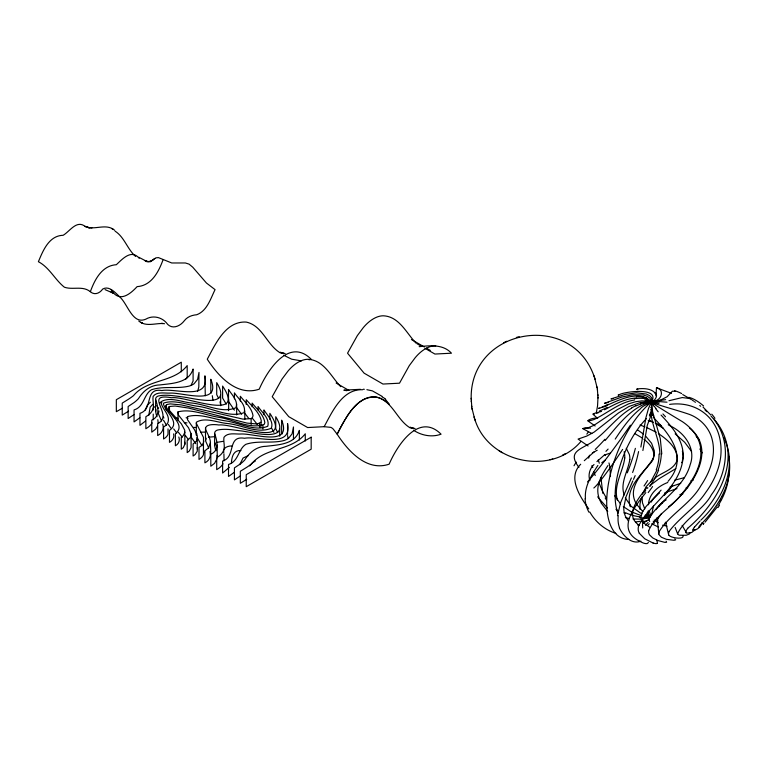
<?xml version="1.0" encoding="UTF-8"?>
<svg xmlns="http://www.w3.org/2000/svg" width="768" height="768" viewBox="0 0 768 768"><rect width="100%" height="100%" fill="white"/><g stroke="black" fill="none" stroke-linecap="round" stroke-linejoin="round"><path stroke-width="1.15" d="M191.107 433.786L190.483 437.453L187.19 440.602L187.19 452.602L189.216 451.104L191.088 447.677L191.107 433.786L188.544 427.776L178.445 415.046L178.003 411.878C191.213 408.394 205.315 415.133 218.448 417.264C233.165 419.184 249.888 429.859 264.307 424.262L264.835 422.544C263.578 414.662 256.896 409.046 252.134 403.104L252.134 406.704M471.197 399.197C469.2 328.387 571.738 309.994 594.365 377.078M597.994 397.19L597.552 405.85L596.352 412.589M661.795 453.936L660.298 438.672L652.627 411.84L651.398 400.618L649.901 398.083L647.05 396.192L643.277 395.002L633.043 394.685L621.869 397.037L604.445 403.334L608.534 402.307M690.384 532.55L689.28 534.048L686.131 535.277L679.2 535.229L677.731 534.134L675.139 527.424M234.403 410.15L228.518 401.472L228.518 389.472C231.725 394.752 238.723 401.088 235.824 407.798C222.029 413.616 206.496 404.41 192.288 403.094C182.342 402.365 169.949 396.269 160.915 401.779C161.626 408.989 170.429 414.355 168.019 422.256A16.157 9.331 0 0 1 163.574 426.97L163.574 438.97A16.157 9.331 0 0 0 168.019 434.256L168.048 428.928M659.875 453.974C659.683 439.354 651.667 426.067 650.899 411.658M648.509 504.778C648.672 493.843 658.32 486.048 667.786 482.477M152.842 410.429L153.533 407.606L156.317 405.85M156.998 416.678C154.608 411.274 155.962 405.254 155.635 399.552C155.366 397.642 157.037 396.269 158.736 395.894C166.618 394.301 174.71 395.99 182.573 396.883C195.101 398.486 233.126 409.373 216.71 382.656L216.71 394.646L218.688 398.525M155.635 411.552L155.99 409.661M216.038 450.768C213.648 445.363 215.011 439.344 214.685 433.642C214.406 431.731 216.086 430.358 217.786 429.984C225.667 428.39 233.75 430.08 241.622 430.973C254.15 432.576 292.166 443.462 275.75 416.736L275.75 428.736L277.738 432.605M214.685 445.642L215.654 443.021M728.986 472.627C728.602 484.109 724.579 495.245 718.531 504.931M642.067 497.424L642.49 502.906L644.784 508.896M655.968 395.635L656.477 387.734C664.781 389.578 661.642 400.08 654.47 401.002C632.342 405.216 618.758 424.522 605.098 440.544M702.077 522.634C700.992 526.886 696.998 530.352 692.784 530.218M196.829 433.45L196.272 435.197L196.339 422.227C205.373 416.717 217.776 422.822 227.712 423.542C241.92 424.867 257.462 434.064 271.248 428.256C274.147 421.546 267.149 415.21 263.942 409.92L263.942 414.72M624.778 457.987C622.838 472.195 613.056 485.606 617.472 500.429M629.808 459.437C628.128 471.264 619.91 482.621 624.173 494.928M617.453 515.731L620.65 502.502L631.392 477.946M214.685 433.642C217.066 440.621 219.629 450.432 210.806 454.234L210.806 466.234L214.618 463.296L217.046 458.563M651.754 514.186L653.491 505.891M197.482 437.386L196.522 440.918L193.094 444.01L193.094 456.01L195.158 454.531L197.27 451.19L197.232 435.514L194.544 429.754L187.507 419.693L187.421 416.659C199.613 413.011 212.813 419.04 225.034 420.806C238.915 422.467 254.208 431.885 267.773 426.259C270.029 418.608 261.821 412.282 258.038 406.512L258.038 410.112M205.286 395.75L204.902 375.83C209.722 401.203 175.402 387.965 161.885 390.547C144.067 387.475 153.677 409.2 139.958 413.328L139.958 425.328L145.507 421.056M648.038 511.114L647.827 515.213M210.442 442.877L208.579 447.83L204.902 450.826L204.902 462.826C213.187 458.87 210.125 448.368 210.336 441.168C209.789 437.722 208.013 434.669 206.563 431.549C202.051 423.696 214.378 424.224 218.928 425.011C232.867 422.928 294.067 449.693 269.846 413.328L269.846 419.328M153.216 419.837L153.235 414.115M224.064 460.742L223.91 453.715M226.253 404.17L222.614 398.064L222.614 386.064C246.835 422.419 185.635 395.654 171.696 397.738C142.291 392.678 174.864 415.478 157.67 423.562L157.67 435.552C161.827 433.536 164.352 428.678 162.749 424.195M648.653 530.678C655.68 514.762 673.286 506.419 683.107 492.259C693.082 480.048 702.528 464.87 700.656 448.406C699.446 437.03 691.488 427.68 682.243 421.574C670.061 414.259 657.773 406.838 646.176 398.918M640.877 447.034L645.955 417.533L648.432 408.662L652.022 400.646L651.619 397.709L649.536 395.558L646.301 394.022L636.624 392.832L625.181 394.426L610.973 398.909L613.2 398.63M642.883 450.538L647.28 425.366L651.984 412.637L650.794 409.469M208.742 448.118L205.622 440.986L206.246 438.23M260.832 427.066L261.245 420.48C259.152 411.965 251.722 406.09 246.23 399.696L246.23 404.496M203.856 440.976L203.453 442.714A16.157 9.331 0 0 1 198.998 447.418L198.998 459.418A16.157 9.331 0 0 0 203.453 454.704L203.472 437.386L196.272 423.197M658.848 532.128C669.696 514.253 690.566 504.134 701.03 485.482C709.814 472.387 716.131 455.952 712.301 440.054C709.709 428.266 700.608 418.627 689.434 414.403C674.65 409.325 659.29 405.811 644.909 399.802M184.906 432.154L183.283 435.686L181.286 437.194L181.286 449.194L183.283 447.686L184.906 444.154L184.733 430.195L181.392 423.878L169.382 410.4L168.298 407.942L169.469 406.483L175.171 406.032L188.678 408.096L246.95 423.091L257.357 424.022L260.832 422.275M148.762 415.43L150.144 407.213L152.765 404.285M231.418 463.152C231.706 457.238 233.261 449.962 240.912 450.557M642.576 494.208L646.09 486.73L652.493 480M657.571 519.226L661.594 513.418M641.299 498.25L639.936 504.106L640.032 509.491M197.626 391.325L198.806 387.043L198.998 372.422L197.626 379.325L194.141 383.683A14.438 8.333 0 0 1 189.091 386.102C176.765 389.117 163.603 385.718 151.459 389.76C143.645 394.445 144.23 406.963 134.054 409.92L134.054 421.92L139.882 417.754M682.349 461.107L683.213 456.173L682.397 451.104M658.618 470.131L655.123 477.926L650.275 486.086M234.422 398.88L234.422 392.88C238.205 398.65 246.413 404.966 244.157 412.627C229.373 418.387 212.314 407.818 197.146 406.195C186.326 404.726 174.528 399.466 163.805 403.027L163.373 403.834C165.523 412.262 180.989 422.554 169.478 430.378L169.478 442.378C172.541 440.794 174.624 437.328 173.616 433.872M145.248 410.102L147.389 405.043L150.374 402.259M239.722 464.64L243.082 458.035L248.467 455.482M703.507 523.373L703.114 524.323L703.958 523.44M656.918 470.237L650.506 482.246M722.323 496.397L722.592 495.734M641.539 497.626L641.798 496.992M154.771 258.48L150.422 261.61L146.189 261.456L150.422 261.61L155.866 257.856L158.429 257.606L171.725 262.973L185.386 262.973L189.082 264.134L192.778 267.235L206.429 283.008L215.059 289.632C210.595 298.656 207.11 310.886 196.723 314.746C191.827 315.149 187.123 316.886 184.109 321.005C180.307 325.92 172.906 329.568 167.674 324.394C163.306 318.058 154.906 315.158 147.677 318.221C132.835 326.861 128.227 304.339 119.77 296.957C115.536 292.886 109.123 285.245 102.682 289.075C99.821 293.174 94.618 295.584 90.355 291.706C94.762 279.485 101.971 265.632 116.333 264.71C122.371 259.094 131.357 248.861 139.219 258.298M163.094 259.632C158.688 271.853 151.488 285.706 137.117 286.627C129.792 294.557 118.963 303.139 111.139 289.632M240.326 401.088L240.326 396.288C245.088 402.23 251.77 407.846 253.027 415.728L252.499 417.446L251.136 418.589L243.005 419.136L181.507 404.938L170.275 403.891L167.078 404.458L165.83 405.888C168.595 414.787 186.71 424.646 175.382 433.786L175.382 445.786C178.589 444.202 180.259 440.362 178.819 437.011M635.174 475.642L633.504 479.386M641.52 513.322L645.965 506.611L661.094 490.138M632.851 480.826L626.045 496.723L623.798 507.312A47.386 29.28 -28.7 0 0 625.402 516.202L628.454 521.155M695.366 529.555L691.661 532.512L686.659 533.165L682.138 525.36M668.909 531.715C679.584 517.373 695.712 507.648 705.686 492.518C716.074 478.349 723.12 460.57 720.538 442.8C717.216 416.573 695.453 400.896 669.61 404.381M653.011 458.755C644.102 473.251 625.219 485.971 629.914 505.44M720.701 499.978L720.97 499.421M681.994 461.933L681.581 462.72M157.555 426.077L155.578 429.206L151.766 432.144L151.766 420.144C160.579 416.352 158.016 406.531 155.635 399.552M340.723 386.669C331.152 376.771 324.086 360.336 308.448 359.318A30.394 17.549 -60 0 0 287.933 371.165L281.99 379.123L272.208 396.691L288.768 416.669L307.613 427.546L324.163 426.691C332.381 411.552 342.432 388.896 362.63 389.731M720.422 500.515L719.875 501.542M191.126 385.171L193.094 381.014L193.094 369.014C188.659 383.242 172.07 383.405 159.888 384.931C150.336 385.008 143.174 391.046 138.384 398.736A55.93 32.294 0 0 1 134.246 402.451L128.141 406.512L128.141 418.512L134.256 414.451M344.928 419.779L342.998 423.034A86.611 50.006 -60 0 0 341.155 426.346A106.195 61.306 -60 0 0 337.162 434.198C348.086 451.018 366.739 471.773 389.117 464.189C397.104 445.757 418.627 411.888 441.072 434.189C431.894 437.558 421.45 435.562 413.472 430.166M651.197 502.099L651.562 501.504M345.6 418.714C352.55 407.117 365.424 391.891 380.678 398.458M615.235 439.085C622.416 428.189 629.962 417.206 640.224 408.96C644.352 403.363 655.69 403.478 656.544 395.578C653.808 388.33 643.68 388.09 637.152 388.944M586.838 434.141L588.144 432.163M597.878 465.446C591.37 475.354 584.333 486.365 585.437 498.758M607.968 465.494C602.506 473.789 596.573 483.149 597.984 493.546A47.386 31.632 13.2 0 0 601.45 503.27M717.014 507.293L705.082 522.202M656.064 509.683L656.4 509.174M651.946 500.909L652.349 500.323M644.438 492.182L644.832 491.606M668.026 481.373C688.426 458.218 670.925 435.494 653.99 418.157M646.877 487.565C639.043 497.52 623.501 515.174 639.466 525.504M645.802 492.634C635.587 505.786 615.734 528.518 638.678 540.758M656.755 508.675L660.307 504.432L664.627 500.851M159.005 410.966L158.39 413.722L161.51 420.854M645.245 491.04L645.667 490.474M652.762 499.747L653.194 499.181M589.507 455.232L588.662 458.15M249.571 465.888L252.432 462.797L255.312 461.069M694.282 527.309L700.003 521.069M229.344 467.347L222.614 473.05L222.614 461.05C236.342 456.931 226.723 435.197 244.55 438.269C258.058 435.686 292.378 448.934 287.558 423.562L287.558 434.352M652.406 412.992L651.504 413.904A63.427 29.702 -68 0 0 649.392 415.728M687.59 528.365C718.838 502.013 745.584 455.693 713.722 418.704M648.086 522.547L645.437 525.302M653.635 498.614L658.32 493.958M700.445 524.842C718.224 506.803 734.045 482.381 728.582 455.894M658.973 506.611L659.453 506.054M580.694 464.246C567.139 477.494 580.128 496.877 588.768 508.877M594.01 464.515C589.68 468.586 587.904 474.95 589.882 480.605M647.482 488.294L647.962 487.766M185.549 379.392L187.19 377.606L187.19 365.606C173.587 383.059 147.475 378.653 133.44 395.712A112.723 65.078 0 0 1 128.621 399.149L122.237 403.104L122.237 415.104L128.621 411.149M700.925 520.099C721.91 500.064 737.482 468.605 724.838 439.949M580.55 441.898C550.637 476.352 488.083 462.787 474.826 419.318M660.461 504.979L660.979 504.451M657.062 543.408L657.37 542.112L656.486 539.741M649.478 486.221L650.525 485.222M594.442 451.594L584.285 460.685M604.56 454.829L596.928 461.626M668.525 506.899C690.077 490.157 718.618 451.037 689.424 427.901M651.062 484.733L659.184 478.646L675.802 468.634M629.002 539.405A78.125 36.576 -68 0 1 608.246 484.781A78.125 36.576 -68 0 1 651.504 401.904C660.461 386.986 625.651 391.498 619.958 394.397A16.109 0.624 -13.4 0 0 618.106 395.069L618.586 395.261M662.074 503.434L662.64 502.944M234.346 472.291L228.518 476.458L228.518 464.467C238.694 461.501 238.109 448.982 245.923 444.298C258.077 440.256 271.238 443.683 283.555 440.65A14.438 8.333 0 0 0 288.605 438.23L292.09 433.862L293.462 426.97L293.462 438.97M658.906 493.488L659.501 493.027M653.885 478.906C661.066 472.426 673.018 470.554 676.886 460.934C678.806 448.829 667.363 439.574 658.368 433.546M240.528 475.814L234.422 479.875L234.422 467.875L240.528 463.814A55.93 32.294 0 0 0 244.666 460.099C249.456 452.41 256.618 446.371 266.16 446.294C278.342 444.758 294.931 444.605 299.366 430.378L299.366 439.978M593.194 413.76L601.565 411.389M246.71 479.328L240.326 483.283L240.326 471.283L246.71 467.328A112.723 65.078 0 0 0 251.53 463.882C265.565 446.832 291.677 451.238 305.27 433.786L305.27 440.986M665.155 500.506L666.221 499.834M592.349 452.966L596.093 450.883M631.594 408.173C616.042 417.264 605.914 432.941 590.947 442.81C578.947 449.962 567.629 452.438 578.938 467.405M122.304 408.25L116.333 411.696L116.333 399.696L181.286 362.198L181.286 371.798M664.589 493.085L665.136 492.768M652.522 413.376L650.064 414.605M596.65 450.586L597.216 450.259M604.522 409.786C614.467 404.429 624.768 398.765 636.269 397.958M665.693 492.461L676.973 488.602M505.21 342.019L506.688 341.251M503.578 342.874L505.142 342.067M562.512 455.136L565.613 453.514M606.173 405.648C619.363 399.946 639.466 389.29 651.504 401.904L651.504 413.904L652.291 415.488M635.981 405.898L640.771 404.006M640.925 541.152C631.555 544.934 622.982 535.67 619.373 527.904M670.138 486.95L680.726 483.302M157.536 408.346L158.736 407.894M216.576 442.435L222.931 441.341M152.784 260.333L148.416 261.725L145.066 260.784L147.302 261.677L138.854 257.309M309.014 359.827L311.174 359.203C288.739 336.893 267.216 370.762 259.219 389.194C236.842 396.778 218.189 376.022 207.264 359.203C215.501 344.026 225.638 320.851 246.23 322.08C262.598 325.565 266.746 344.89 280.33 352.915M599.741 408.25L598.426 408.394L606.192 406.176M674.669 480.154L684.461 477.658M649.805 414.355L652.349 413.683M693.197 480.125L690.96 480.72M516.403 337.45L517.517 337.142M518.189 336.96L519.187 336.682M550.003 459.706L551.011 459.437M551.683 459.245L552.787 458.947M643.2 520.56L641.894 520.896L643.286 522.768L649.517 527.117M643.834 403.104L647.03 402.422M679.891 494.554L682.877 493.91M668.938 400.733L682.272 397.555L689.539 398.477M594.326 414.221L592.915 414.23L597.686 418.416M649.786 517.862L641.693 519.034M640.003 521.318L635.789 521.933M208.406 437.203L213.946 436.733M634.493 400.003C619.21 402.365 607.536 413.242 593.914 419.558C581.808 423.437 591.37 417.13 597.13 418.282M231.926 445.949C228.125 445.843 222.499 447.61 223.766 452.486M652.426 413.837L650.582 413.971M588.096 445.978L578.074 439.085L586.762 436.07L594.192 432.048L618.451 412.992L628.819 406.541L640.474 402.47L653.194 401.76L660.202 400.253L667.114 396.749L672.394 391.19L675.264 391.277M160.003 402.653L161.885 402.538M680.333 495.494L681.494 495.427M419.184 346.666C430.253 345.514 443.126 344.122 451.469 353.203L434.909 354.048L424.992 348.326M360.403 389.309L343.853 390.163L346.819 390.72M200.669 432.182L204.96 432.115M324.163 426.691L330.893 427.382A7.843 4.406 59 0 1 333.245 429.091L337.162 434.189C345.398 419.011 355.536 395.846 376.128 397.075C392.496 400.56 396.634 419.885 410.227 427.91M659.318 402.067L641.904 400.877L635.568 401.731L628.646 403.834L617.51 409.507L593.894 425.366L587.05 428.266L582.797 428.573L585.322 427.872L590.544 428.179M640.166 519.13L633.005 518.986M649.661 517.565L642.662 517.459M686.16 487.757L687.725 487.766M658.483 517.93L656.813 517.872M193.498 427.392L195.965 427.507M301.44 360.883L291.696 359.203L283.574 355.171M363.35 389.232L364.33 389.29M184.33 422.717L186.979 422.899M650.582 413.827L652.426 413.99M175.171 418.032L177.984 418.291M85.046 226.272L89.347 227.76L86.938 227.194C96.134 229.757 106.493 223.286 114.682 230.294M89.837 227.741L91.93 227.942M639.389 517.152L641.011 517.325M667.037 526.138L662.611 525.178M164.563 323.731L161.53 323.395L162.71 323.51C154.704 323.29 145.757 326.957 138.768 321.043M649.68 517.258L644.467 516.374M659.021 403.478L651.504 401.904M285.197 353.578L280.33 352.291M415.094 428.573L410.227 427.286M366.874 389.683L372.374 390.864L382.09 396.365M629.059 518.448L625.382 517.632M186.106 417.773L188.054 418.157M657.84 519.034L656.323 518.707M87.926 227.424L89.347 227.76M655.104 393.139L656.246 393.427M649.987 416.102L651.158 416.4M650.659 413.683L652.349 414.144M637.882 389.693L637.219 389.482M105.043 289.613L113.107 293.126L110.995 291.936M641.194 515.587L631.142 511.766L623.309 506.582M648.221 420.586L653.251 422.266M615.926 533.386C604.867 529.987 595.498 521.962 589.766 511.987M658.541 527.107L651.734 523.776M640.013 425.05L644.89 426.787M649.853 516.97L645.149 515.261M666.077 523.507L664.906 523.104M653.155 543.082L644.717 538.771L639.322 533.299M655.248 423.024L661.104 425.539M671.51 393.36L656.506 387.773M382.109 397.027L382.915 397.354A7.843 4.637 60.9 0 1 385.258 399.062M646.483 427.43L656.294 432.278M657.878 520.493L655.44 519.437M650.083 413.242L652.195 414.269M115.114 231.178C124.416 237.101 127.373 249.264 135.648 256.474M141.754 322.771L142.531 323.107L140.534 322.214M582.922 428.717L591.85 433.526M624.048 512.88L625.258 513.427M111.706 228.566L112.925 229.123M650.141 420.701L652.934 422.083M381.341 398.765L383.27 399.782A86.611 50.006 -60 0 1 384.509 400.55A106.195 61.306 -60 0 1 389.107 404.208L385.258 399.053M634.723 433.584L642.163 437.933M682.714 394.55L691.315 399.533M674.774 538.896L675.696 539.856L674.054 540.288L666.403 539.328L661.392 537.235L659.098 534.797A17.443 8.246 -21.3 0 1 658.896 532.118M90.355 291.706C82.656 285.427 72.72 290.179 64.378 287.203C54.874 279.638 49.498 267.552 38.4 261.706C43.018 250.57 49.037 235.622 63.158 235.286C70.042 231.264 76.886 219.082 85.776 226.944M640.848 513.264L631.152 506.294L625.334 498.01M655.651 423.533L663.187 428.246M668.246 424.8L668.918 425.184M411.466 339.533L424.358 346.982M426.346 348.125L430.31 350.41M417.053 343.747L421.027 346.032M683.078 535.661C684.403 539.942 670.925 537.955 669.072 535.392M336.134 383.03L349.018 390.48M669.59 425.568C684.125 432.182 696.326 448.176 690.192 464.65C684.058 487.498 660.96 499.162 649.267 518.026A17.539 9.101 -16.5 0 0 649.699 521.52M650.16 516.72L646.339 514.31M499.104 450.749L502.205 452.717M650.842 407.453L651.552 407.952M637.546 429.869L643.382 434.064M692.122 400.051L693.763 401.146M694.608 401.722L695.453 402.307M587.779 420.845L595.123 425.99M675.158 433.853L684.72 442.301L691.622 451.546M650.458 413.04L652.502 414.826M657.475 522.605L654.24 519.994M699.773 405.533L700.656 406.234M644.026 439.306C648.557 442.886 652.915 447.59 653.75 453.533A12.403 12.086 -42.6 0 1 652.397 460.762C643.354 472.656 626.592 487.315 636.298 503.798M653.04 415.286L653.597 415.738M703.018 407.069L710.659 414.816M642.941 511.67L636.605 504.317M607.421 507.974L598.589 498.096M705.043 409.997L706.771 411.619M645.418 435.84L651.571 443.242L654.269 450.71A15.149 14.698 -44.8 0 1 652.973 458.736M666.125 541.21L666.614 542.237L665.021 542.419L657.83 540.518L652.752 537.936L649.546 534.883A21.552 11.213 -16.8 0 1 648.701 530.669M607.709 511.536L601.382 503.28M696.23 436.387L699.581 440.035M650.563 516.538L647.165 512.573M620.611 504.048L614.755 495.773M661.046 415.085C673.075 427.738 686.65 443.731 682.387 462.586C677.069 489.101 651.158 503.251 638.765 525.514A28.31 15.859 -13.8 0 0 639.283 533.309M178.406 432.307L182.39 437.309M711.005 415.987L713.414 418.81M252.538 418.483L257.203 424.282M658.186 411.782L655.536 408.47M416.064 343.171C406.493 333.274 399.427 316.838 383.789 315.821A30.394 17.549 -60 0 0 363.264 327.667L357.331 335.626L347.549 353.203L364.109 373.171L382.954 384.048L399.504 383.194L409.286 365.626L415.229 357.667A30.394 17.549 -60 0 1 435.744 345.811M236.496 407.443L241.613 414.317M650.736 412.685L651.504 413.904M658.262 522.72L657.667 521.798A14.218 6.739 -20.7 0 1 657.533 519.235M185.52 435.725L188.544 439.776M173.712 428.909L176.736 432.96M714.192 419.779C731.443 441.514 727.43 473.472 711.427 494.726C703.421 509.981 684.269 518.794 677.597 533.837M245.203 413.827L248.832 418.483M190.589 436.262L195.686 443.674M604.762 454.522L605.52 455.578M168.298 424.387L170.928 428.112M626.266 448.301L629.28 454.349A14.218 11.866 -79.4 0 1 629.837 459.437M597.686 496.771L598.128 497.434M654.106 406.483L652.848 404.506M653.261 417.091L653.616 417.619M606.067 497.482L602.285 490.838L598.714 482.122M699.869 448.973L702.173 452.909M271.469 427.901L273.955 432.346M163.488 420.173L166.56 425.309M197.146 437.645L201.984 445.757M654.326 523.344L653.222 521.165M591.878 465.658L592.838 467.578M723.734 437.443L724.301 438.691M650.832 515.885L649.085 510.384M163.421 416.851L163.891 418.061M282.288 433.872L281.654 432.144L281.654 420.144C292.694 447.523 253.546 433.046 240.691 434.026C235.315 434.275 227.578 432.269 223.958 437.338C223.123 442.099 225.744 447.264 222.97 451.757A24.269 14.016 0 0 1 218.899 456.221L216.71 457.642L216.71 469.642L218.909 468.221A24.269 14.016 0 0 0 222.979 463.757M211.43 392.966L210.806 391.238L210.806 379.238C221.837 406.618 182.698 392.141 169.834 393.12C164.458 393.37 156.73 391.354 153.101 396.432C152.266 401.194 154.896 406.358 152.122 410.851A24.269 14.016 0 0 1 148.051 415.315L145.862 416.736L145.862 428.736L148.051 427.306A24.269 14.016 0 0 0 152.122 422.851M594.586 377.731L597.149 387.83M472.042 408.566L474.605 418.656M593.779 375.389L595.181 379.44M474.01 416.947L475.421 420.998M630.077 506.102L630.269 506.765M665.549 522.192L668.477 533.962M624.125 451.718L624.346 452.592A17.443 14.467 -79.7 0 1 624.73 457.987M212.294 395.683L212.957 400.176M602.784 493.306L600.931 477.552M219.984 401.827L220.618 404.602M209.981 451.459L210.442 454.877M203.472 449.386L203.856 452.976M287.558 435.552L288.096 438.595M157.824 419.702L158.16 422.87M597.389 389.443L598.022 398.093M471.178 398.304L471.802 406.944M597.014 386.947L597.533 390.336M471.667 406.061L472.186 409.45M228.288 409.027L228.538 410.688M197.232 447.514L197.482 449.386M657.456 521.126L658.829 533.971M184.733 442.195L184.906 444.154M217.123 455.357L217.2 456.95L217.2 444.96M610.483 476.189L609.888 467.261A17.539 9.533 85.3 0 0 608.966 462.96M597.917 394.656L597.946 395.549M471.254 400.838L471.274 401.741M279.706 428.976L279.706 436.176M262.944 425.405L262.944 429.005M259.507 423.427L259.507 427.027M251.136 418.589L251.136 424.589M244.81 410.976L244.81 419.376M236.659 404.131L236.659 414.931M228.662 399.514L228.662 410.314M220.666 394.886L220.666 405.686M205.498 427.91L205.498 439.91M178.003 411.878L178.003 420.278M169.469 406.483L169.469 412.483M168.595 407.088L168.595 411.888M166.195 405.062L166.195 409.862M649.392 519.13A63.427 29.702 -68 0 1 642.605 523.248M639.158 524.582A63.427 29.702 -68 0 1 637.565 525.024M617.875 513.168A63.427 29.702 -68 0 1 646.368 418.656M622.627 449.405A51.418 3.898 -56.9 0 1 593.827 487.997M648.614 520.061A63.331 43.238 -59.1 0 1 643.066 521.77M588.864 512.141A58.426 39.725 10.9 0 1 585.072 498.73M630.422 425.174A63.331 4.982 -54.1 0 1 587.53 481.92M646.992 402.259A36.893 33.091 6.6 0 1 651.485 401.731M653.27 404.611A36.893 15.091 30.8 0 1 651.869 402.019M608.102 449.088A37.469 6.307 -50.6 0 1 605.933 451.354M601.805 462.758A61.67 14.784 -25.9 0 1 605.059 460.166M574.032 465.744A75.955 24.192 -18.7 0 1 576.355 462.115M604.925 439.267A45.523 9.264 -50.6 0 1 595.21 449.434M605.261 454.781A61.92 9.504 -10.1 0 1 610.291 453.13M593.712 471.984A23.376 2.323 69.7 0 1 595.219 475.526M617.99 510.662A41.616 40.157 49.2 0 1 615.946 509.28M606.374 499.757A41.616 40.157 49.2 0 1 605.184 498.048M639.437 516.787A52.56 50.899 61.8 0 1 625.536 512.755M631.507 408.029A54.96 53.414 48.1 0 1 635.885 405.696M640.723 403.901A42.874 39.83 11.6 0 1 643.795 402.998M598.234 459.936A21.552 11.616 85.3 0 1 599.261 463.238M634.397 398.774A28.915 23.789 -22.3 0 1 645.312 398.717M598.147 412.906A45.197 2.851 -11.2 0 1 596.458 413.011M607.402 407.347A23.558 1.891 -27.7 0 1 599.386 411.034M636.442 396.826A25.747 19.469 -23.9 0 1 646.742 398.102M608.342 404.304A20.717 1.171 -26.1 0 1 602.102 406.973M717.254 505.786A9.6 2.678 -62.5 0 1 717.005 506.112M698.851 527.03A9.6 0.902 -44.8 0 1 700.637 524.688M637.094 389.482A17.299 1.344 1.8 0 1 637.277 388.954M692.842 530.054A10.646 1.968 -41.3 0 1 694.512 527.165M685.853 532.752A12.288 3.331 -37.6 0 1 687.773 528.307M674.525 390.758A20.717 2.918 32.3 0 1 681.648 393.552M711.782 414.192A45.197 28.838 42 0 1 714.941 418.272M688.848 397.334A23.558 9.302 44 0 1 703.574 405.917M665.626 399.638A25.747 5.789 -1.9 0 1 657.792 400.608M669.043 535.411A15.149 6.307 -27.1 0 1 669.043 531.686M667.027 402.173A28.915 5.318 6 0 1 659.328 401.539M672.624 485.29A61.92 38.813 -57.3 0 1 664.262 495.379M641.606 521.04A23.376 12.739 -17.3 0 1 642.192 513.322M648.365 516.211A52.56 6.125 43.5 0 1 646.301 514.646M657.053 543.398A50.189 6.211 35.8 0 1 652.982 542.938M665.501 416.794A54.96 9.6 42.9 0 1 662.928 413.952M655.987 408.576A42.874 15.283 34.8 0 1 654.547 406.608M659.059 454.07A37.469 31.517 -74 0 1 656.208 469.939M652.57 486.547A61.67 25.219 -63 0 1 648.192 492.586M642.518 524.189A71.126 11.99 76.5 0 1 642.72 527.99M648.365 542.4A64.253 14.65 60.1 0 1 647.309 543.504A62.17 14.006 55.9 0 1 638.506 540.432M647.626 480.557A75.955 21.178 -60.3 0 1 644.054 485.962M661.325 453.965A45.523 39.024 -71.9 0 1 658.118 469.939M638.582 451.574A51.418 17.578 -74.6 0 1 632.621 472.483M649.238 523.805A63.331 19.354 -83.4 0 1 648.077 525.014M619.536 527.818A58.426 35.942 -31.2 0 1 618.23 515.52M635.376 448.349A63.331 20.89 -71.7 0 1 627.254 472.838M719.51 505.142A49.44 27.091 -49.3 0 1 717.955 507.59M311.174 437.194L246.23 474.691L246.23 486.691L311.174 449.194L311.174 437.194M283.574 353.453L280.33 352.435L283.574 353.453M413.472 428.448L410.227 427.43L413.472 428.448"/></g></svg>
